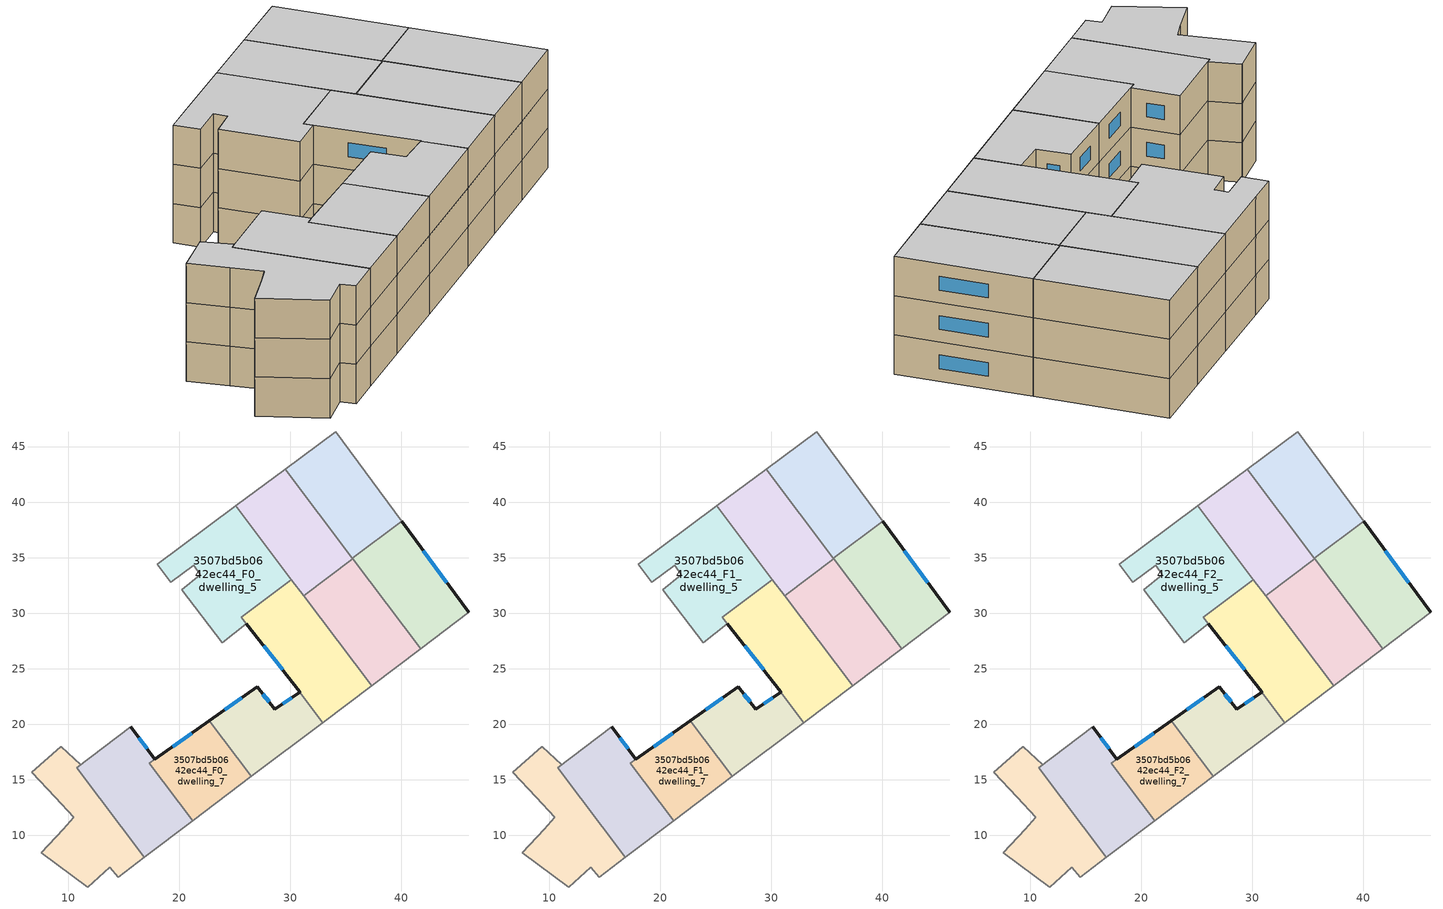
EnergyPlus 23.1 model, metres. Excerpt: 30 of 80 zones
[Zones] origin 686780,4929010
3507bd5b0642ec44_F0_dwelling_0
 floor ground (EU_floor_Construction): 40,38.29 46.06,30.08 41.72,26.8 35.57,34.94 z0
 wall outside (EU_wall_Construction): 46.06,30.08 40,38.29 z0:3
 wall adiabatic (EU_wall_Construction): 41.72,26.8 46.06,30.08 z0:3
 wall to 3507bd5b0642ec44_F0_dwelling_1 (EU_wall_Construction): 40,38.29 35.57,34.94 z0:3
 wall to 3507bd5b0642ec44_F0_dwelling_2 (EU_wall_Construction): 35.62,34.88 41.72,26.8 z0:3
 wall to 3507bd5b0642ec44_F0_dwelling_3 (EU_wall_Construction): 35.57,34.94 35.62,34.88 z0:3
 window (EU_Window_Construction): 44.09,32.75 41.97,35.62 z0.98:2.02
3507bd5b0642ec44_F0_dwelling_1
 floor ground (EU_floor_Construction): 34.07,46.31 40,38.29 35.57,34.94 29.53,42.95 z0
 wall adiabatic (EU_wall_Construction): 40,38.29 34.07,46.31 29.53,42.95 35.57,34.94 z0:3
3507bd5b0642ec44_F0_dwelling_2
 floor ground (EU_floor_Construction): 35.62,34.88 41.72,26.8 37.3,23.47 31.2,31.55 z0
 wall adiabatic (EU_wall_Construction): 37.3,23.47 41.72,26.8 z0:3
 wall to 3507bd5b0642ec44_F0_dwelling_3 (EU_wall_Construction): 35.62,34.88 31.2,31.55 z0:3
 wall to 3507bd5b0642ec44_F0_dwelling_4 (EU_wall_Construction): 31.2,31.55 37.3,23.47 z0:3
3507bd5b0642ec44_F0_dwelling_3
 floor ground (EU_floor_Construction): 29.53,42.95 35.62,34.88 31.2,31.55 25.09,39.65 z0
 wall adiabatic (EU_wall_Construction): 35.57,34.94 29.53,42.95 25.09,39.65 30.08,33.03 z0:3
 wall to 3507bd5b0642ec44_F0_dwelling_4 (EU_wall_Construction): 30.08,33.03 31.2,31.55 z0:3
3507bd5b0642ec44_F0_dwelling_4
 floor ground (EU_floor_Construction): 30.08,33.03 37.3,23.47 32.9,20.14 30.83,22.88 30.85,22.9 25.59,29.64 z0
 wall outside (EU_wall_Construction): 26.04,29.06 30.85,22.9 30.83,22.88 z0:3
 wall adiabatic (EU_wall_Construction): 30.08,33.03 25.59,29.64 / 32.9,20.14 37.3,23.47 z0:3
 wall to 3507bd5b0642ec44_F0_dwelling_6 (EU_wall_Construction): 30.83,22.88 32.9,20.14 z0:3
 wall to 3507bd5b0642ec44_F0_dwelling_5 (EU_wall_Construction): 25.59,29.64 26.04,29.06 z0:3
 window (EU_Window_Construction): 27.6,27.06 29.29,24.91 z0.98:2.02
3507bd5b0642ec44_F0_dwelling_5
 floor ground (EU_floor_Construction): 25.09,39.65 30.08,33.03 25.58,29.63 26.03,29.06 23.84,27.35 20.22,32.1 21.89,33.47 21.28,34.32 19.22,32.79 17.99,34.38 20.11,35.96 z0
 wall adiabatic (EU_wall_Construction): 25.58,29.63 30.08,33.03 25.09,39.65 20.11,35.96 17.99,34.38 19.22,32.79 21.28,34.32 21.89,33.47 20.22,32.1 23.84,27.35 26.03,29.06 z0:3
3507bd5b0642ec44_F0_dwelling_6
 floor ground (EU_floor_Construction): 30.83,22.88 32.9,20.14 26.48,15.29 22.69,20.31 27,23.36 28.6,21.35 z0
 wall outside (EU_wall_Construction): 30.83,22.88 28.6,21.35 27,23.36 22.69,20.31 z0:3
 wall adiabatic (EU_wall_Construction): 26.48,15.29 32.9,20.14 z0:3
 wall to 3507bd5b0642ec44_F0_dwelling_7 (EU_wall_Construction): 22.69,20.31 26.48,15.29 z0:3
 window (EU_Window_Construction): 28.08,22.01 27.52,22.71 / 30.1,22.39 29.33,21.85 / 25.6,22.37 24.1,21.3 z0.98:2.02
3507bd5b0642ec44_F0_dwelling_7
 floor ground (EU_floor_Construction): 22.69,20.31 26.48,15.29 21.2,11.31 17.3,16.48 z0
 wall outside (EU_wall_Construction): 22.69,20.31 17.8,16.84 z0:3
 wall to 3507bd5b0642ec44_F0_dwelling_8 (EU_wall_Construction): 17.79,16.83 17.3,16.48 21.2,11.31 z0:3
 wall adiabatic (EU_wall_Construction): 21.2,11.31 26.48,15.29 z0:3
 window (EU_Window_Construction): 21.1,19.18 19.39,17.97 z0.98:2.02
3507bd5b0642ec44_F0_dwelling_8
 floor ground (EU_floor_Construction): 17.79,16.83 17.3,16.48 21.2,11.31 16.82,8 10.74,16.06 15.62,19.75 z0
 wall outside (EU_wall_Construction): 17.79,16.83 15.62,19.75 z0:3
 wall adiabatic (EU_wall_Construction): 16.82,8 21.2,11.31 / 15.62,19.75 10.74,16.06 z0:3
 wall to 3507bd5b0642ec44_F0_dwelling_9 (EU_wall_Construction): 10.74,16.06 16.82,8 z0:3
 window (EU_Window_Construction): 17.09,17.78 16.33,18.8 z0.98:2.02
3507bd5b0642ec44_F0_dwelling_9
 floor ground (EU_floor_Construction): 11.11,16.34 10.74,16.06 16.82,8 14.49,6.24 13.72,7.11 11.75,5.34 7.57,8.44 9.54,10.56 10.48,11.63 8.82,13.42 6.7,15.66 9.31,17.95 9.34,17.98 z0
 wall adiabatic (EU_wall_Construction): 10.74,16.06 11.11,16.34 9.34,17.98 9.31,17.95 6.7,15.66 8.82,13.42 10.48,11.63 9.54,10.56 7.57,8.44 11.75,5.34 13.72,7.11 14.49,6.24 16.82,8 z0:3
3507bd5b0642ec44_F1_dwelling_0
 floor to 3507bd5b0642ec44_F0_dwelling_0 (EU_floor_Construction): 40,38.29 46.06,30.08 41.72,26.8 35.57,34.94 z3
 wall outside (EU_wall_Construction): 46.06,30.08 40,38.29 z3:6
 wall adiabatic (EU_wall_Construction): 41.72,26.8 46.06,30.08 z3:6
 wall to 3507bd5b0642ec44_F1_dwelling_1 (EU_wall_Construction): 40,38.29 35.57,34.94 z3:6
 wall to 3507bd5b0642ec44_F1_dwelling_2 (EU_wall_Construction): 35.62,34.88 41.72,26.8 z3:6
 wall to 3507bd5b0642ec44_F1_dwelling_3 (EU_wall_Construction): 35.57,34.94 35.62,34.88 z3:6
 window (EU_Window_Construction): 44.09,32.75 41.97,35.62 z3.98:5.02
3507bd5b0642ec44_F1_dwelling_1
 floor to 3507bd5b0642ec44_F0_dwelling_1 (EU_floor_Construction): 34.07,46.31 40,38.29 35.57,34.94 29.53,42.95 z3
 wall adiabatic (EU_wall_Construction): 40,38.29 34.07,46.31 29.53,42.95 35.57,34.94 z3:6
3507bd5b0642ec44_F1_dwelling_2
 floor to 3507bd5b0642ec44_F0_dwelling_2 (EU_floor_Construction): 35.62,34.88 41.72,26.8 37.3,23.47 31.2,31.55 z3
 wall adiabatic (EU_wall_Construction): 37.3,23.47 41.72,26.8 z3:6
 wall to 3507bd5b0642ec44_F1_dwelling_3 (EU_wall_Construction): 35.62,34.88 31.2,31.55 z3:6
 wall to 3507bd5b0642ec44_F1_dwelling_4 (EU_wall_Construction): 31.2,31.55 37.3,23.47 z3:6
3507bd5b0642ec44_F1_dwelling_3
 floor to 3507bd5b0642ec44_F0_dwelling_3 (EU_floor_Construction): 29.53,42.95 35.62,34.88 31.2,31.55 25.09,39.65 z3
 wall adiabatic (EU_wall_Construction): 35.57,34.94 29.53,42.95 25.09,39.65 30.08,33.03 z3:6
 wall to 3507bd5b0642ec44_F1_dwelling_4 (EU_wall_Construction): 30.08,33.03 31.2,31.55 z3:6
3507bd5b0642ec44_F1_dwelling_4
 floor to 3507bd5b0642ec44_F0_dwelling_4 (EU_floor_Construction): 30.08,33.03 37.3,23.47 32.9,20.14 30.83,22.88 30.85,22.9 25.59,29.64 z3
 wall outside (EU_wall_Construction): 26.04,29.06 30.85,22.9 30.83,22.88 z3:6
 wall adiabatic (EU_wall_Construction): 30.08,33.03 25.59,29.64 / 32.9,20.14 37.3,23.47 z3:6
 wall to 3507bd5b0642ec44_F1_dwelling_6 (EU_wall_Construction): 30.83,22.88 32.9,20.14 z3:6
 wall to 3507bd5b0642ec44_F1_dwelling_5 (EU_wall_Construction): 25.59,29.64 26.04,29.06 z3:6
 window (EU_Window_Construction): 27.6,27.06 29.29,24.91 z3.98:5.02
3507bd5b0642ec44_F1_dwelling_5
 floor to 3507bd5b0642ec44_F0_dwelling_5 (EU_floor_Construction): 25.09,39.65 30.08,33.03 25.58,29.63 26.03,29.06 23.84,27.35 20.22,32.1 21.89,33.47 21.28,34.32 19.22,32.79 17.99,34.38 20.11,35.96 z3
 wall adiabatic (EU_wall_Construction): 25.58,29.63 30.08,33.03 25.09,39.65 20.11,35.96 17.99,34.38 19.22,32.79 21.28,34.32 21.89,33.47 20.22,32.1 23.84,27.35 26.03,29.06 z3:6
3507bd5b0642ec44_F1_dwelling_6
 floor to 3507bd5b0642ec44_F0_dwelling_6 (EU_floor_Construction): 30.83,22.88 32.9,20.14 26.48,15.29 22.69,20.31 27,23.36 28.6,21.35 z3
 wall outside (EU_wall_Construction): 30.83,22.88 28.6,21.35 27,23.36 22.69,20.31 z3:6
 wall adiabatic (EU_wall_Construction): 26.48,15.29 32.9,20.14 z3:6
 wall to 3507bd5b0642ec44_F1_dwelling_7 (EU_wall_Construction): 22.69,20.31 26.48,15.29 z3:6
 window (EU_Window_Construction): 28.08,22.01 27.52,22.71 / 30.1,22.39 29.33,21.85 / 25.6,22.37 24.1,21.3 z3.98:5.02
3507bd5b0642ec44_F1_dwelling_7
 floor to 3507bd5b0642ec44_F0_dwelling_7 (EU_floor_Construction): 22.69,20.31 26.48,15.29 21.2,11.31 17.3,16.48 z3
 wall outside (EU_wall_Construction): 22.69,20.31 17.8,16.84 z3:6
 wall to 3507bd5b0642ec44_F1_dwelling_8 (EU_wall_Construction): 17.79,16.83 17.3,16.48 21.2,11.31 z3:6
 wall adiabatic (EU_wall_Construction): 21.2,11.31 26.48,15.29 z3:6
 window (EU_Window_Construction): 21.1,19.18 19.39,17.97 z3.98:5.02
3507bd5b0642ec44_F1_dwelling_8
 floor to 3507bd5b0642ec44_F0_dwelling_8 (EU_floor_Construction): 17.79,16.83 17.3,16.48 21.2,11.31 16.82,8 10.74,16.06 15.62,19.75 z3
 wall outside (EU_wall_Construction): 17.79,16.83 15.62,19.75 z3:6
 wall adiabatic (EU_wall_Construction): 16.82,8 21.2,11.31 / 15.62,19.75 10.74,16.06 z3:6
 wall to 3507bd5b0642ec44_F1_dwelling_9 (EU_wall_Construction): 10.74,16.06 16.82,8 z3:6
 window (EU_Window_Construction): 17.09,17.78 16.33,18.8 z3.98:5.02
3507bd5b0642ec44_F1_dwelling_9
 floor to 3507bd5b0642ec44_F0_dwelling_9 (EU_floor_Construction): 11.11,16.34 10.74,16.06 16.82,8 14.49,6.24 13.72,7.11 11.75,5.34 7.57,8.44 9.54,10.56 10.48,11.63 8.82,13.42 6.7,15.66 9.31,17.95 9.34,17.98 z3
 wall adiabatic (EU_wall_Construction): 10.74,16.06 11.11,16.34 9.34,17.98 9.31,17.95 6.7,15.66 8.82,13.42 10.48,11.63 9.54,10.56 7.57,8.44 11.75,5.34 13.72,7.11 14.49,6.24 16.82,8 z3:6
3507bd5b0642ec44_F2_dwelling_0
 floor to 3507bd5b0642ec44_F1_dwelling_0 (EU_floor_Construction): 40,38.29 46.06,30.08 41.72,26.8 35.57,34.94 z6
 wall outside (EU_wall_Construction): 46.06,30.08 40,38.29 z6:9
 wall adiabatic (EU_wall_Construction): 41.72,26.8 46.06,30.08 z6:9
 wall to 3507bd5b0642ec44_F2_dwelling_1 (EU_wall_Construction): 40,38.29 35.57,34.94 z6:9
 wall to 3507bd5b0642ec44_F2_dwelling_2 (EU_wall_Construction): 35.62,34.88 41.72,26.8 z6:9
 wall to 3507bd5b0642ec44_F2_dwelling_3 (EU_wall_Construction): 35.57,34.94 35.62,34.88 z6:9
 window (EU_Window_Construction): 44.09,32.75 41.97,35.62 z6.98:8.02
 ceiling to 3507bd5b0642ec44_F3_dwelling_0 (EU_floor_Construction): 46.06,30.08 40,38.29 35.57,34.94 41.72,26.8 z9
3507bd5b0642ec44_F2_dwelling_1
 floor to 3507bd5b0642ec44_F1_dwelling_1 (EU_floor_Construction): 34.07,46.31 40,38.29 35.57,34.94 29.53,42.95 z6
 wall adiabatic (EU_wall_Construction): 40,38.29 34.07,46.31 29.53,42.95 35.57,34.94 z6:9
 ceiling to 3507bd5b0642ec44_F3_dwelling_1 (EU_floor_Construction): 40,38.29 34.07,46.31 29.53,42.95 35.57,34.94 z9
3507bd5b0642ec44_F2_dwelling_2
 floor to 3507bd5b0642ec44_F1_dwelling_2 (EU_floor_Construction): 35.62,34.88 41.72,26.8 37.3,23.47 31.2,31.55 z6
 wall adiabatic (EU_wall_Construction): 37.3,23.47 41.72,26.8 z6:9
 wall to 3507bd5b0642ec44_F2_dwelling_3 (EU_wall_Construction): 35.62,34.88 31.2,31.55 z6:9
 wall to 3507bd5b0642ec44_F2_dwelling_4 (EU_wall_Construction): 31.2,31.55 37.3,23.47 z6:9
 ceiling to 3507bd5b0642ec44_F3_dwelling_2 (EU_floor_Construction): 41.72,26.8 35.62,34.88 31.2,31.55 37.3,23.47 z9
3507bd5b0642ec44_F2_dwelling_3
 floor to 3507bd5b0642ec44_F1_dwelling_3 (EU_floor_Construction): 29.53,42.95 35.62,34.88 31.2,31.55 25.09,39.65 z6
 wall adiabatic (EU_wall_Construction): 35.57,34.94 29.53,42.95 25.09,39.65 30.08,33.03 z6:9
 wall to 3507bd5b0642ec44_F2_dwelling_4 (EU_wall_Construction): 30.08,33.03 31.2,31.55 z6:9
 ceiling to 3507bd5b0642ec44_F3_dwelling_3 (EU_floor_Construction): 35.62,34.88 29.53,42.95 25.09,39.65 31.2,31.55 z9
3507bd5b0642ec44_F2_dwelling_4
 floor to 3507bd5b0642ec44_F1_dwelling_4 (EU_floor_Construction): 30.08,33.03 37.3,23.47 32.9,20.14 30.83,22.88 30.85,22.9 25.59,29.64 z6
 wall outside (EU_wall_Construction): 26.04,29.06 30.85,22.9 30.83,22.88 z6:9
 wall adiabatic (EU_wall_Construction): 30.08,33.03 25.59,29.64 / 32.9,20.14 37.3,23.47 z6:9
 wall to 3507bd5b0642ec44_F2_dwelling_6 (EU_wall_Construction): 30.83,22.88 32.9,20.14 z6:9
 wall to 3507bd5b0642ec44_F2_dwelling_5 (EU_wall_Construction): 25.59,29.64 26.04,29.06 z6:9
 window (EU_Window_Construction): 27.6,27.06 29.29,24.91 z6.98:8.02
 ceiling to 3507bd5b0642ec44_F3_dwelling_4 (EU_floor_Construction): 37.3,23.47 30.08,33.03 25.59,29.64 30.85,22.9 30.83,22.88 32.9,20.14 z9
3507bd5b0642ec44_F2_dwelling_5
 floor to 3507bd5b0642ec44_F1_dwelling_5 (EU_floor_Construction): 25.09,39.65 30.08,33.03 25.58,29.63 26.03,29.06 23.84,27.35 20.22,32.1 21.89,33.47 21.28,34.32 19.22,32.79 17.99,34.38 20.11,35.96 z6
 wall adiabatic (EU_wall_Construction): 25.58,29.63 30.08,33.03 25.09,39.65 20.11,35.96 17.99,34.38 19.22,32.79 21.28,34.32 21.89,33.47 20.22,32.1 23.84,27.35 26.03,29.06 z6:9
 ceiling to 3507bd5b0642ec44_F3_dwelling_5 (EU_floor_Construction): 26.03,29.06 25.58,29.63 30.08,33.03 25.09,39.65 20.11,35.96 17.99,34.38 19.22,32.79 21.28,34.32 21.89,33.47 20.22,32.1 23.84,27.35 z9
3507bd5b0642ec44_F2_dwelling_6
 floor to 3507bd5b0642ec44_F1_dwelling_6 (EU_floor_Construction): 30.83,22.88 32.9,20.14 26.48,15.29 22.69,20.31 27,23.36 28.6,21.35 z6
 wall outside (EU_wall_Construction): 30.83,22.88 28.6,21.35 27,23.36 22.69,20.31 z6:9
 wall adiabatic (EU_wall_Construction): 26.48,15.29 32.9,20.14 z6:9
 wall to 3507bd5b0642ec44_F2_dwelling_7 (EU_wall_Construction): 22.69,20.31 26.48,15.29 z6:9
 window (EU_Window_Construction): 28.08,22.01 27.52,22.71 / 30.1,22.39 29.33,21.85 / 25.6,22.37 24.1,21.3 z6.98:8.02
 ceiling to 3507bd5b0642ec44_F3_dwelling_6 (EU_floor_Construction): 32.9,20.14 30.83,22.88 28.6,21.35 27,23.36 22.69,20.31 26.48,15.29 z9
3507bd5b0642ec44_F2_dwelling_7
 floor to 3507bd5b0642ec44_F1_dwelling_7 (EU_floor_Construction): 22.69,20.31 26.48,15.29 21.2,11.31 17.3,16.48 z6
 wall outside (EU_wall_Construction): 22.69,20.31 17.8,16.84 z6:9
 wall to 3507bd5b0642ec44_F2_dwelling_8 (EU_wall_Construction): 17.79,16.83 17.3,16.48 21.2,11.31 z6:9
 wall adiabatic (EU_wall_Construction): 21.2,11.31 26.48,15.29 z6:9
 window (EU_Window_Construction): 21.1,19.18 19.39,17.97 z6.98:8.02
 ceiling to 3507bd5b0642ec44_F3_dwelling_7 (EU_floor_Construction): 26.48,15.29 22.69,20.31 17.3,16.48 21.2,11.31 z9
3507bd5b0642ec44_F2_dwelling_8
 floor to 3507bd5b0642ec44_F1_dwelling_8 (EU_floor_Construction): 17.79,16.83 17.3,16.48 21.2,11.31 16.82,8 10.74,16.06 15.62,19.75 z6
 wall outside (EU_wall_Construction): 17.79,16.83 15.62,19.75 z6:9
 wall adiabatic (EU_wall_Construction): 16.82,8 21.2,11.31 / 15.62,19.75 10.74,16.06 z6:9
 wall to 3507bd5b0642ec44_F2_dwelling_9 (EU_wall_Construction): 10.74,16.06 16.82,8 z6:9
 window (EU_Window_Construction): 17.09,17.78 16.33,18.8 z6.98:8.02
 ceiling to 3507bd5b0642ec44_F3_dwelling_8 (EU_floor_Construction): 21.2,11.31 17.3,16.48 17.79,16.83 15.62,19.75 10.74,16.06 16.82,8 z9
3507bd5b0642ec44_F2_dwelling_9
 floor to 3507bd5b0642ec44_F1_dwelling_9 (EU_floor_Construction): 11.11,16.34 10.74,16.06 16.82,8 14.49,6.24 13.72,7.11 11.75,5.34 7.57,8.44 9.54,10.56 10.48,11.63 8.82,13.42 6.7,15.66 9.31,17.95 9.34,17.98 z6
 wall adiabatic (EU_wall_Construction): 10.74,16.06 11.11,16.34 9.34,17.98 9.31,17.95 6.7,15.66 8.82,13.42 10.48,11.63 9.54,10.56 7.57,8.44 11.75,5.34 13.72,7.11 14.49,6.24 16.82,8 z6:9
 ceiling to 3507bd5b0642ec44_F3_dwelling_9 (EU_floor_Construction): 14.49,6.24 16.82,8 10.74,16.06 11.11,16.34 9.34,17.98 9.31,17.95 6.7,15.66 8.82,13.42 10.48,11.63 9.54,10.56 7.57,8.44 11.75,5.34 13.72,7.11 z9
[Building]
EU S2 Campaign: North Axis=0; Terrain=City; Solar Distribution=FullExterior
[Site:Location]
Bologna: Latitude=44.5; Longitude=11.25; Time Zone=1; Elevation=37
[SizingPeriod:WeatherFileDays]
AnnualSizingPeriod: Begin Month=1; Begin Day of Month=1; End Month=12; End Day of Month=31; Day of Week for Start Day=Monday; Use Weather File Daylight Saving Period=No; Use Weather File Rain and Snow Indicators=No
[MATERIAL]
EU_InternalMass_Material: Roughness=MediumRough; Thickness=0.1; Conductivity=1; Density=1800; Specific Heat=900; Thermal Absorptance=0.9; Solar Absorptance=0.7; Visible Absorptance=0.7
[MATERIAL:NOMASS] Roughness=MediumRough; Thermal Absorptance=0.9; Solar Absorptance=0.7; Visible Absorptance=0.7
Name | Thermal Resistance
EU_wall_NoMass | 0.905828
EU_floor_NoMass | 0.67114
[WINDOWMATERIAL:SIMPLEGLAZINGSYSTEM]
EU_Window_SimpleGlazing: UFactor=4.52486; Solar Heat Gain Coefficient=0.85; Visible Transmittance=0.85
[CONSTRUCTION]
EU_wall_Construction: EU_wall_NoMass
EU_floor_Construction: EU_floor_NoMass
EU_Window_Construction: EU_Window_SimpleGlazing
EU_InternalMass_Construction: EU_InternalMass_Material
[ZONE] Type=1; Multiplier=1; Ceiling Height=autocalculate; Floor Area=autocalculate; Part of Total Floor Area=Yes
Name | Volume
3507bd5b0642ec44_F0_dwelling_0; 3507bd5b0642ec44_F1_dwelling_0; 3507bd5b0642ec44_F2_dwelling_0 | 168.078
3507bd5b0642ec44_F0_dwelling_1; 3507bd5b0642ec44_F1_dwelling_1; 3507bd5b0642ec44_F2_dwelling_1 | 168.084
3507bd5b0642ec44_F0_dwelling_2; 3507bd5b0642ec44_F1_dwelling_2; 3507bd5b0642ec44_F2_dwelling_2 | 168.075
3507bd5b0642ec44_F0_dwelling_3; 3507bd5b0642ec44_F1_dwelling_3; 3507bd5b0642ec44_F2_dwelling_3 | 168.069
3507bd5b0642ec44_F0_dwelling_4; 3507bd5b0642ec44_F1_dwelling_4; 3507bd5b0642ec44_F2_dwelling_4 | 199.48
3507bd5b0642ec44_F0_dwelling_5; 3507bd5b0642ec44_F1_dwelling_5; 3507bd5b0642ec44_F2_dwelling_5 | 211.947
3507bd5b0642ec44_F0_dwelling_6; 3507bd5b0642ec44_F1_dwelling_6; 3507bd5b0642ec44_F2_dwelling_6 | 127.467
3507bd5b0642ec44_F0_dwelling_7; 3507bd5b0642ec44_F1_dwelling_7; 3507bd5b0642ec44_F2_dwelling_7 | 126.613
3507bd5b0642ec44_F0_dwelling_8; 3507bd5b0642ec44_F1_dwelling_8; 3507bd5b0642ec44_F2_dwelling_8 | 173.014
3507bd5b0642ec44_F0_dwelling_9; 3507bd5b0642ec44_F1_dwelling_9; 3507bd5b0642ec44_F2_dwelling_9 | 169.909
[INTERNALMASS] Construction=EU_InternalMass_Construction
Name | Zone or ZoneList | Surface Area
3507bd5b0642ec44_F0_dwelling_0_EU_InternalMass | 3507bd5b0642ec44_F0_dwelling_0 | 56.0274
3507bd5b0642ec44_F0_dwelling_1_EU_InternalMass | 3507bd5b0642ec44_F0_dwelling_1 | 56.0282
3507bd5b0642ec44_F0_dwelling_2_EU_InternalMass | 3507bd5b0642ec44_F0_dwelling_2 | 56.0257
3507bd5b0642ec44_F0_dwelling_3_EU_InternalMass | 3507bd5b0642ec44_F0_dwelling_3 | 56.022
3507bd5b0642ec44_F0_dwelling_4_EU_InternalMass | 3507bd5b0642ec44_F0_dwelling_4 | 66.5132
3507bd5b0642ec44_F0_dwelling_5_EU_InternalMass | 3507bd5b0642ec44_F0_dwelling_5 | 70.6484
3507bd5b0642ec44_F0_dwelling_6_EU_InternalMass | 3507bd5b0642ec44_F0_dwelling_6 | 42.488
3507bd5b0642ec44_F0_dwelling_7_EU_InternalMass | 3507bd5b0642ec44_F0_dwelling_7 | 42.204
3507bd5b0642ec44_F0_dwelling_8_EU_InternalMass | 3507bd5b0642ec44_F0_dwelling_8 | 57.673
3507bd5b0642ec44_F0_dwelling_9_EU_InternalMass | 3507bd5b0642ec44_F0_dwelling_9 | 56.6362
3507bd5b0642ec44_F1_dwelling_0_EU_InternalMass | 3507bd5b0642ec44_F1_dwelling_0 | 56.0274
3507bd5b0642ec44_F1_dwelling_1_EU_InternalMass | 3507bd5b0642ec44_F1_dwelling_1 | 56.0282
3507bd5b0642ec44_F1_dwelling_2_EU_InternalMass | 3507bd5b0642ec44_F1_dwelling_2 | 56.0257
3507bd5b0642ec44_F1_dwelling_3_EU_InternalMass | 3507bd5b0642ec44_F1_dwelling_3 | 56.022
3507bd5b0642ec44_F1_dwelling_4_EU_InternalMass | 3507bd5b0642ec44_F1_dwelling_4 | 66.5132
3507bd5b0642ec44_F1_dwelling_5_EU_InternalMass | 3507bd5b0642ec44_F1_dwelling_5 | 70.6484
3507bd5b0642ec44_F1_dwelling_6_EU_InternalMass | 3507bd5b0642ec44_F1_dwelling_6 | 42.488
3507bd5b0642ec44_F1_dwelling_7_EU_InternalMass | 3507bd5b0642ec44_F1_dwelling_7 | 42.204
3507bd5b0642ec44_F1_dwelling_8_EU_InternalMass | 3507bd5b0642ec44_F1_dwelling_8 | 57.673
3507bd5b0642ec44_F1_dwelling_9_EU_InternalMass | 3507bd5b0642ec44_F1_dwelling_9 | 56.6362
3507bd5b0642ec44_F2_dwelling_0_EU_InternalMass | 3507bd5b0642ec44_F2_dwelling_0 | 56.0274
3507bd5b0642ec44_F2_dwelling_1_EU_InternalMass | 3507bd5b0642ec44_F2_dwelling_1 | 56.0282
3507bd5b0642ec44_F2_dwelling_2_EU_InternalMass | 3507bd5b0642ec44_F2_dwelling_2 | 56.0257
3507bd5b0642ec44_F2_dwelling_3_EU_InternalMass | 3507bd5b0642ec44_F2_dwelling_3 | 56.022
3507bd5b0642ec44_F2_dwelling_4_EU_InternalMass | 3507bd5b0642ec44_F2_dwelling_4 | 66.5132
3507bd5b0642ec44_F2_dwelling_5_EU_InternalMass | 3507bd5b0642ec44_F2_dwelling_5 | 70.6484
3507bd5b0642ec44_F2_dwelling_6_EU_InternalMass | 3507bd5b0642ec44_F2_dwelling_6 | 42.488
3507bd5b0642ec44_F2_dwelling_7_EU_InternalMass | 3507bd5b0642ec44_F2_dwelling_7 | 42.204
3507bd5b0642ec44_F2_dwelling_8_EU_InternalMass | 3507bd5b0642ec44_F2_dwelling_8 | 57.673
3507bd5b0642ec44_F2_dwelling_9_EU_InternalMass | 3507bd5b0642ec44_F2_dwelling_9 | 56.6362
[OTHEREQUIPMENT] Fuel Type=Electricity; Design Level Calculation Method=Watts/Area; Power per Zone Floor Area=1; Fraction Latent=0; Fraction Radiant=0; Fraction Lost=0; Carbon Dioxide Generation Rate=0; EndUse Subcategory=EU_Step8_InternalGains
Name | Zone or ZoneList or Space or SpaceList | Schedule
EU_Step8_InternalGain_3507bd5b0642ec44_F0_dwelling_0_f000 | 3507bd5b0642ec44_F0_dwelling_0 | EU_Step8_GainSchedule_3507bd5b0642ec44_F0_dwelling_0_f000
EU_Step8_InternalGain_3507bd5b0642ec44_F0_dwelling_1_f000 | 3507bd5b0642ec44_F0_dwelling_1 | EU_Step8_GainSchedule_3507bd5b0642ec44_F0_dwelling_1_f000
EU_Step8_InternalGain_3507bd5b0642ec44_F0_dwelling_2_f000 | 3507bd5b0642ec44_F0_dwelling_2 | EU_Step8_GainSchedule_3507bd5b0642ec44_F0_dwelling_2_f000
EU_Step8_InternalGain_3507bd5b0642ec44_F0_dwelling_3_f000 | 3507bd5b0642ec44_F0_dwelling_3 | EU_Step8_GainSchedule_3507bd5b0642ec44_F0_dwelling_3_f000
EU_Step8_InternalGain_3507bd5b0642ec44_F0_dwelling_4_f000 | 3507bd5b0642ec44_F0_dwelling_4 | EU_Step8_GainSchedule_3507bd5b0642ec44_F0_dwelling_4_f000
EU_Step8_InternalGain_3507bd5b0642ec44_F0_dwelling_5_f000 | 3507bd5b0642ec44_F0_dwelling_5 | EU_Step8_GainSchedule_3507bd5b0642ec44_F0_dwelling_5_f000
EU_Step8_InternalGain_3507bd5b0642ec44_F0_dwelling_6_f000 | 3507bd5b0642ec44_F0_dwelling_6 | EU_Step8_GainSchedule_3507bd5b0642ec44_F0_dwelling_6_f000
EU_Step8_InternalGain_3507bd5b0642ec44_F0_dwelling_7_f000 | 3507bd5b0642ec44_F0_dwelling_7 | EU_Step8_GainSchedule_3507bd5b0642ec44_F0_dwelling_7_f000
EU_Step8_InternalGain_3507bd5b0642ec44_F0_dwelling_8_f000 | 3507bd5b0642ec44_F0_dwelling_8 | EU_Step8_GainSchedule_3507bd5b0642ec44_F0_dwelling_8_f000
EU_Step8_InternalGain_3507bd5b0642ec44_F0_dwelling_9_f000 | 3507bd5b0642ec44_F0_dwelling_9 | EU_Step8_GainSchedule_3507bd5b0642ec44_F0_dwelling_9_f000
EU_Step8_InternalGain_3507bd5b0642ec44_F1_dwelling_0_f000 | 3507bd5b0642ec44_F1_dwelling_0 | EU_Step8_GainSchedule_3507bd5b0642ec44_F1_dwelling_0_f000
EU_Step8_InternalGain_3507bd5b0642ec44_F1_dwelling_1_f000 | 3507bd5b0642ec44_F1_dwelling_1 | EU_Step8_GainSchedule_3507bd5b0642ec44_F1_dwelling_1_f000
EU_Step8_InternalGain_3507bd5b0642ec44_F1_dwelling_2_f000 | 3507bd5b0642ec44_F1_dwelling_2 | EU_Step8_GainSchedule_3507bd5b0642ec44_F1_dwelling_2_f000
EU_Step8_InternalGain_3507bd5b0642ec44_F1_dwelling_3_f000 | 3507bd5b0642ec44_F1_dwelling_3 | EU_Step8_GainSchedule_3507bd5b0642ec44_F1_dwelling_3_f000
EU_Step8_InternalGain_3507bd5b0642ec44_F1_dwelling_4_f000 | 3507bd5b0642ec44_F1_dwelling_4 | EU_Step8_GainSchedule_3507bd5b0642ec44_F1_dwelling_4_f000
EU_Step8_InternalGain_3507bd5b0642ec44_F1_dwelling_5_f000 | 3507bd5b0642ec44_F1_dwelling_5 | EU_Step8_GainSchedule_3507bd5b0642ec44_F1_dwelling_5_f000
EU_Step8_InternalGain_3507bd5b0642ec44_F1_dwelling_6_f000 | 3507bd5b0642ec44_F1_dwelling_6 | EU_Step8_GainSchedule_3507bd5b0642ec44_F1_dwelling_6_f000
EU_Step8_InternalGain_3507bd5b0642ec44_F1_dwelling_7_f000 | 3507bd5b0642ec44_F1_dwelling_7 | EU_Step8_GainSchedule_3507bd5b0642ec44_F1_dwelling_7_f000
EU_Step8_InternalGain_3507bd5b0642ec44_F1_dwelling_8_f000 | 3507bd5b0642ec44_F1_dwelling_8 | EU_Step8_GainSchedule_3507bd5b0642ec44_F1_dwelling_8_f000
EU_Step8_InternalGain_3507bd5b0642ec44_F1_dwelling_9_f000 | 3507bd5b0642ec44_F1_dwelling_9 | EU_Step8_GainSchedule_3507bd5b0642ec44_F1_dwelling_9_f000
EU_Step8_InternalGain_3507bd5b0642ec44_F2_dwelling_0_f000 | 3507bd5b0642ec44_F2_dwelling_0 | EU_Step8_GainSchedule_3507bd5b0642ec44_F2_dwelling_0_f000
EU_Step8_InternalGain_3507bd5b0642ec44_F2_dwelling_1_f000 | 3507bd5b0642ec44_F2_dwelling_1 | EU_Step8_GainSchedule_3507bd5b0642ec44_F2_dwelling_1_f000
EU_Step8_InternalGain_3507bd5b0642ec44_F2_dwelling_2_f000 | 3507bd5b0642ec44_F2_dwelling_2 | EU_Step8_GainSchedule_3507bd5b0642ec44_F2_dwelling_2_f000
EU_Step8_InternalGain_3507bd5b0642ec44_F2_dwelling_3_f000 | 3507bd5b0642ec44_F2_dwelling_3 | EU_Step8_GainSchedule_3507bd5b0642ec44_F2_dwelling_3_f000
EU_Step8_InternalGain_3507bd5b0642ec44_F2_dwelling_4_f000 | 3507bd5b0642ec44_F2_dwelling_4 | EU_Step8_GainSchedule_3507bd5b0642ec44_F2_dwelling_4_f000
EU_Step8_InternalGain_3507bd5b0642ec44_F2_dwelling_5_f000 | 3507bd5b0642ec44_F2_dwelling_5 | EU_Step8_GainSchedule_3507bd5b0642ec44_F2_dwelling_5_f000
EU_Step8_InternalGain_3507bd5b0642ec44_F2_dwelling_6_f000 | 3507bd5b0642ec44_F2_dwelling_6 | EU_Step8_GainSchedule_3507bd5b0642ec44_F2_dwelling_6_f000
EU_Step8_InternalGain_3507bd5b0642ec44_F2_dwelling_7_f000 | 3507bd5b0642ec44_F2_dwelling_7 | EU_Step8_GainSchedule_3507bd5b0642ec44_F2_dwelling_7_f000
EU_Step8_InternalGain_3507bd5b0642ec44_F2_dwelling_8_f000 | 3507bd5b0642ec44_F2_dwelling_8 | EU_Step8_GainSchedule_3507bd5b0642ec44_F2_dwelling_8_f000
EU_Step8_InternalGain_3507bd5b0642ec44_F2_dwelling_9_f000 | 3507bd5b0642ec44_F2_dwelling_9 | EU_Step8_GainSchedule_3507bd5b0642ec44_F2_dwelling_9_f000
[ZONEVENTILATION:DESIGNFLOWRATE] Schedule=EU_AlwaysOn; Design Flow Rate Calculation Method=AirChanges/Hour; Air Changes per Hour=0.73129; Ventilation Type=Natural; Fan Pressure Rise=0; Fan Total Efficiency=1; Constant Term Coefficient=1; Temperature Term Coefficient=0; Velocity Term Coefficient=0; Velocity Squared Term Coefficient=0; Minimum Indoor Temperature=-100; Maximum Indoor Temperature=100; Delta Temperature=-100; Minimum Outdoor Temperature=-100; Maximum Outdoor Temperature=100; Maximum Wind Speed=40
Name | Zone or ZoneList or Space or SpaceList
EU_ConstantAir_3507bd5b0642ec44_F0_dwelling_0 | 3507bd5b0642ec44_F0_dwelling_0
EU_ConstantAir_3507bd5b0642ec44_F0_dwelling_1 | 3507bd5b0642ec44_F0_dwelling_1
EU_ConstantAir_3507bd5b0642ec44_F0_dwelling_2 | 3507bd5b0642ec44_F0_dwelling_2
EU_ConstantAir_3507bd5b0642ec44_F0_dwelling_3 | 3507bd5b0642ec44_F0_dwelling_3
EU_ConstantAir_3507bd5b0642ec44_F0_dwelling_4 | 3507bd5b0642ec44_F0_dwelling_4
EU_ConstantAir_3507bd5b0642ec44_F0_dwelling_5 | 3507bd5b0642ec44_F0_dwelling_5
EU_ConstantAir_3507bd5b0642ec44_F0_dwelling_6 | 3507bd5b0642ec44_F0_dwelling_6
EU_ConstantAir_3507bd5b0642ec44_F0_dwelling_7 | 3507bd5b0642ec44_F0_dwelling_7
EU_ConstantAir_3507bd5b0642ec44_F0_dwelling_8 | 3507bd5b0642ec44_F0_dwelling_8
EU_ConstantAir_3507bd5b0642ec44_F0_dwelling_9 | 3507bd5b0642ec44_F0_dwelling_9
EU_ConstantAir_3507bd5b0642ec44_F1_dwelling_0 | 3507bd5b0642ec44_F1_dwelling_0
EU_ConstantAir_3507bd5b0642ec44_F1_dwelling_1 | 3507bd5b0642ec44_F1_dwelling_1
EU_ConstantAir_3507bd5b0642ec44_F1_dwelling_2 | 3507bd5b0642ec44_F1_dwelling_2
EU_ConstantAir_3507bd5b0642ec44_F1_dwelling_3 | 3507bd5b0642ec44_F1_dwelling_3
EU_ConstantAir_3507bd5b0642ec44_F1_dwelling_4 | 3507bd5b0642ec44_F1_dwelling_4
EU_ConstantAir_3507bd5b0642ec44_F1_dwelling_5 | 3507bd5b0642ec44_F1_dwelling_5
EU_ConstantAir_3507bd5b0642ec44_F1_dwelling_6 | 3507bd5b0642ec44_F1_dwelling_6
EU_ConstantAir_3507bd5b0642ec44_F1_dwelling_7 | 3507bd5b0642ec44_F1_dwelling_7
EU_ConstantAir_3507bd5b0642ec44_F1_dwelling_8 | 3507bd5b0642ec44_F1_dwelling_8
EU_ConstantAir_3507bd5b0642ec44_F1_dwelling_9 | 3507bd5b0642ec44_F1_dwelling_9
EU_ConstantAir_3507bd5b0642ec44_F2_dwelling_0 | 3507bd5b0642ec44_F2_dwelling_0
EU_ConstantAir_3507bd5b0642ec44_F2_dwelling_1 | 3507bd5b0642ec44_F2_dwelling_1
EU_ConstantAir_3507bd5b0642ec44_F2_dwelling_2 | 3507bd5b0642ec44_F2_dwelling_2
EU_ConstantAir_3507bd5b0642ec44_F2_dwelling_3 | 3507bd5b0642ec44_F2_dwelling_3
EU_ConstantAir_3507bd5b0642ec44_F2_dwelling_4 | 3507bd5b0642ec44_F2_dwelling_4
EU_ConstantAir_3507bd5b0642ec44_F2_dwelling_5 | 3507bd5b0642ec44_F2_dwelling_5
EU_ConstantAir_3507bd5b0642ec44_F2_dwelling_6 | 3507bd5b0642ec44_F2_dwelling_6
EU_ConstantAir_3507bd5b0642ec44_F2_dwelling_7 | 3507bd5b0642ec44_F2_dwelling_7
EU_ConstantAir_3507bd5b0642ec44_F2_dwelling_8 | 3507bd5b0642ec44_F2_dwelling_8
EU_ConstantAir_3507bd5b0642ec44_F2_dwelling_9 | 3507bd5b0642ec44_F2_dwelling_9
[HVACTEMPLATE:THERMOSTAT] Constant Heating Setpoint=20; Constant Cooling Setpoint=50
EU_HeatOnly_3507bd5b0642ec44_F0_dwelling_0; EU_HeatOnly_3507bd5b0642ec44_F0_dwelling_1; EU_HeatOnly_3507bd5b0642ec44_F0_dwelling_2; EU_HeatOnly_3507bd5b0642ec44_F0_dwelling_3; EU_HeatOnly_3507bd5b0642ec44_F0_dwelling_4; EU_HeatOnly_3507bd5b0642ec44_F0_dwelling_5; EU_HeatOnly_3507bd5b0642ec44_F0_dwelling_6; EU_HeatOnly_3507bd5b0642ec44_F0_dwelling_7; EU_HeatOnly_3507bd5b0642ec44_F0_dwelling_8; EU_HeatOnly_3507bd5b0642ec44_F0_dwelling_9; EU_HeatOnly_3507bd5b0642ec44_F1_dwelling_0; EU_HeatOnly_3507bd5b0642ec44_F1_dwelling_1; EU_HeatOnly_3507bd5b0642ec44_F1_dwelling_2; EU_HeatOnly_3507bd5b0642ec44_F1_dwelling_3; EU_HeatOnly_3507bd5b0642ec44_F1_dwelling_4; EU_HeatOnly_3507bd5b0642ec44_F1_dwelling_5; EU_HeatOnly_3507bd5b0642ec44_F1_dwelling_6; EU_HeatOnly_3507bd5b0642ec44_F1_dwelling_7; EU_HeatOnly_3507bd5b0642ec44_F1_dwelling_8; EU_HeatOnly_3507bd5b0642ec44_F1_dwelling_9; EU_HeatOnly_3507bd5b0642ec44_F2_dwelling_0; EU_HeatOnly_3507bd5b0642ec44_F2_dwelling_1; EU_HeatOnly_3507bd5b0642ec44_F2_dwelling_2; EU_HeatOnly_3507bd5b0642ec44_F2_dwelling_3; EU_HeatOnly_3507bd5b0642ec44_F2_dwelling_4; EU_HeatOnly_3507bd5b0642ec44_F2_dwelling_5; EU_HeatOnly_3507bd5b0642ec44_F2_dwelling_6; EU_HeatOnly_3507bd5b0642ec44_F2_dwelling_7; EU_HeatOnly_3507bd5b0642ec44_F2_dwelling_8; EU_HeatOnly_3507bd5b0642ec44_F2_dwelling_9; EU_HeatOnly_3507bd5b0642ec44_F3_dwelling_0; EU_HeatOnly_3507bd5b0642ec44_F3_dwelling_1; EU_HeatOnly_3507bd5b0642ec44_F3_dwelling_2; EU_HeatOnly_3507bd5b0642ec44_F3_dwelling_3; EU_HeatOnly_3507bd5b0642ec44_F3_dwelling_4; EU_HeatOnly_3507bd5b0642ec44_F3_dwelling_5; EU_HeatOnly_3507bd5b0642ec44_F3_dwelling_6; EU_HeatOnly_3507bd5b0642ec44_F3_dwelling_7; EU_HeatOnly_3507bd5b0642ec44_F3_dwelling_8; EU_HeatOnly_3507bd5b0642ec44_F3_dwelling_9; EU_HeatOnly_3507bd5b0642ec44_F4_dwelling_0; EU_HeatOnly_3507bd5b0642ec44_F4_dwelling_1; EU_HeatOnly_3507bd5b0642ec44_F4_dwelling_2; EU_HeatOnly_3507bd5b0642ec44_F4_dwelling_3; EU_HeatOnly_3507bd5b0642ec44_F4_dwelling_4; EU_HeatOnly_3507bd5b0642ec44_F4_dwelling_5; EU_HeatOnly_3507bd5b0642ec44_F4_dwelling_6; EU_HeatOnly_3507bd5b0642ec44_F4_dwelling_7; EU_HeatOnly_3507bd5b0642ec44_F4_dwelling_8; EU_HeatOnly_3507bd5b0642ec44_F4_dwelling_9; EU_HeatOnly_3507bd5b0642ec44_F5_dwelling_0; EU_HeatOnly_3507bd5b0642ec44_F5_dwelling_1; EU_HeatOnly_3507bd5b0642ec44_F5_dwelling_2; EU_HeatOnly_3507bd5b0642ec44_F5_dwelling_3; EU_HeatOnly_3507bd5b0642ec44_F5_dwelling_4; EU_HeatOnly_3507bd5b0642ec44_F5_dwelling_5; EU_HeatOnly_3507bd5b0642ec44_F5_dwelling_6; EU_HeatOnly_3507bd5b0642ec44_F5_dwelling_7; EU_HeatOnly_3507bd5b0642ec44_F5_dwelling_8; EU_HeatOnly_3507bd5b0642ec44_F5_dwelling_9; EU_HeatOnly_3507bd5b0642ec44_F6_dwelling_0; EU_HeatOnly_3507bd5b0642ec44_F6_dwelling_1; EU_HeatOnly_3507bd5b0642ec44_F6_dwelling_2; EU_HeatOnly_3507bd5b0642ec44_F6_dwelling_3; EU_HeatOnly_3507bd5b0642ec44_F6_dwelling_4; EU_HeatOnly_3507bd5b0642ec44_F6_dwelling_5; EU_HeatOnly_3507bd5b0642ec44_F6_dwelling_6; EU_HeatOnly_3507bd5b0642ec44_F6_dwelling_7; EU_HeatOnly_3507bd5b0642ec44_F6_dwelling_8; EU_HeatOnly_3507bd5b0642ec44_F6_dwelling_9; EU_HeatOnly_3507bd5b0642ec44_F7_dwelling_0; EU_HeatOnly_3507bd5b0642ec44_F7_dwelling_1; EU_HeatOnly_3507bd5b0642ec44_F7_dwelling_2; EU_HeatOnly_3507bd5b0642ec44_F7_dwelling_3; EU_HeatOnly_3507bd5b0642ec44_F7_dwelling_4; EU_HeatOnly_3507bd5b0642ec44_F7_dwelling_5; EU_HeatOnly_3507bd5b0642ec44_F7_dwelling_6; EU_HeatOnly_3507bd5b0642ec44_F7_dwelling_7; EU_HeatOnly_3507bd5b0642ec44_F7_dwelling_8; EU_HeatOnly_3507bd5b0642ec44_F7_dwelling_9
[HVACTEMPLATE:ZONE:IDEALLOADSAIRSYSTEM] System Availability Schedule=EU_AlwaysOn; Maximum Heating Supply Air Temperature=50; Minimum Cooling Supply Air Temperature=13; Maximum Heating Supply Air Humidity Ratio=0.0156; Minimum Cooling Supply Air Humidity Ratio=0.0077; Heating Limit=NoLimit; Cooling Limit=NoLimit; Heating Availability Schedule=EU_AlwaysOn; Cooling Availability Schedule=EU_CoolingOff; Dehumidification Control Type=ConstantSensibleHeatRatio; Cooling Sensible Heat Ratio=0.7; Dehumidification Setpoint=60; Humidification Control Type=None; Humidification Setpoint=30; Outdoor Air Method=None; Outdoor Air Flow Rate per Person=0.00944; Outdoor Air Flow Rate per Zone Floor Area=0; Outdoor Air Flow Rate per Zone=0; Demand Controlled Ventilation Type=None; Outdoor Air Economizer Type=NoEconomizer; Heat Recovery Type=None; Sensible Heat Recovery Effectiveness=0.7; Latent Heat Recovery Effectiveness=0.65
Name | Template Thermostat
3507bd5b0642ec44_F0_dwelling_0 | EU_HeatOnly_3507bd5b0642ec44_F0_dwelling_0
3507bd5b0642ec44_F0_dwelling_1 | EU_HeatOnly_3507bd5b0642ec44_F0_dwelling_1
3507bd5b0642ec44_F0_dwelling_2 | EU_HeatOnly_3507bd5b0642ec44_F0_dwelling_2
3507bd5b0642ec44_F0_dwelling_3 | EU_HeatOnly_3507bd5b0642ec44_F0_dwelling_3
3507bd5b0642ec44_F0_dwelling_4 | EU_HeatOnly_3507bd5b0642ec44_F0_dwelling_4
3507bd5b0642ec44_F0_dwelling_5 | EU_HeatOnly_3507bd5b0642ec44_F0_dwelling_5
3507bd5b0642ec44_F0_dwelling_6 | EU_HeatOnly_3507bd5b0642ec44_F0_dwelling_6
3507bd5b0642ec44_F0_dwelling_7 | EU_HeatOnly_3507bd5b0642ec44_F0_dwelling_7
3507bd5b0642ec44_F0_dwelling_8 | EU_HeatOnly_3507bd5b0642ec44_F0_dwelling_8
3507bd5b0642ec44_F0_dwelling_9 | EU_HeatOnly_3507bd5b0642ec44_F0_dwelling_9
3507bd5b0642ec44_F1_dwelling_0 | EU_HeatOnly_3507bd5b0642ec44_F1_dwelling_0
3507bd5b0642ec44_F1_dwelling_1 | EU_HeatOnly_3507bd5b0642ec44_F1_dwelling_1
3507bd5b0642ec44_F1_dwelling_2 | EU_HeatOnly_3507bd5b0642ec44_F1_dwelling_2
3507bd5b0642ec44_F1_dwelling_3 | EU_HeatOnly_3507bd5b0642ec44_F1_dwelling_3
3507bd5b0642ec44_F1_dwelling_4 | EU_HeatOnly_3507bd5b0642ec44_F1_dwelling_4
3507bd5b0642ec44_F1_dwelling_5 | EU_HeatOnly_3507bd5b0642ec44_F1_dwelling_5
3507bd5b0642ec44_F1_dwelling_6 | EU_HeatOnly_3507bd5b0642ec44_F1_dwelling_6
3507bd5b0642ec44_F1_dwelling_7 | EU_HeatOnly_3507bd5b0642ec44_F1_dwelling_7
3507bd5b0642ec44_F1_dwelling_8 | EU_HeatOnly_3507bd5b0642ec44_F1_dwelling_8
3507bd5b0642ec44_F1_dwelling_9 | EU_HeatOnly_3507bd5b0642ec44_F1_dwelling_9
3507bd5b0642ec44_F2_dwelling_0 | EU_HeatOnly_3507bd5b0642ec44_F2_dwelling_0
3507bd5b0642ec44_F2_dwelling_1 | EU_HeatOnly_3507bd5b0642ec44_F2_dwelling_1
3507bd5b0642ec44_F2_dwelling_2 | EU_HeatOnly_3507bd5b0642ec44_F2_dwelling_2
3507bd5b0642ec44_F2_dwelling_3 | EU_HeatOnly_3507bd5b0642ec44_F2_dwelling_3
3507bd5b0642ec44_F2_dwelling_4 | EU_HeatOnly_3507bd5b0642ec44_F2_dwelling_4
3507bd5b0642ec44_F2_dwelling_5 | EU_HeatOnly_3507bd5b0642ec44_F2_dwelling_5
3507bd5b0642ec44_F2_dwelling_6 | EU_HeatOnly_3507bd5b0642ec44_F2_dwelling_6
3507bd5b0642ec44_F2_dwelling_7 | EU_HeatOnly_3507bd5b0642ec44_F2_dwelling_7
3507bd5b0642ec44_F2_dwelling_8 | EU_HeatOnly_3507bd5b0642ec44_F2_dwelling_8
3507bd5b0642ec44_F2_dwelling_9 | EU_HeatOnly_3507bd5b0642ec44_F2_dwelling_9
[SIZING:ZONE] Zone Cooling Design Supply Air Temperature Input Method=SupplyAirTemperature; Zone Cooling Design Supply Air Temperature=13; Zone Heating Design Supply Air Temperature Input Method=SupplyAirTemperature; Zone Heating Design Supply Air Temperature=50; Zone Cooling Design Supply Air Humidity Ratio=0.008; Zone Heating Design Supply Air Humidity Ratio=0.008; Cooling Design Air Flow Method=DesignDay; Cooling Design Air Flow Rate=0; Cooling Minimum Air Flow per Zone Floor Area=0.000762; Cooling Minimum Air Flow=0; Cooling Minimum Air Flow Fraction=0.2; Heating Design Air Flow Method=DesignDay; Heating Design Air Flow Rate=0; Heating Maximum Air Flow per Zone Floor Area=0.002032; Heating Maximum Air Flow=0.141576; Heating Maximum Air Flow Fraction=0.3; Account for Dedicated Outdoor Air System=No; Dedicated Outdoor Air System Control Strategy=NeutralSupplyAir; Dedicated Outdoor Air Low Setpoint Temperature for Design=autosize; Dedicated Outdoor Air High Setpoint Temperature for Design=autosize; Zone Load Sizing Method=Sensible Load Only No Latent Load; Zone Latent Cooling Design Supply Air Humidity Ratio Input Method=HumidityRatioDifference; Zone Cooling Design Supply Air Humidity Ratio Difference=0.005; Zone Latent Heating Design Supply Air Humidity Ratio Input Method=HumidityRatioDifference; Zone Humidification Design Supply Air Humidity Ratio Difference=0.005
3507bd5b0642ec44_F0_dwelling_0; 3507bd5b0642ec44_F0_dwelling_1; 3507bd5b0642ec44_F0_dwelling_2; 3507bd5b0642ec44_F0_dwelling_3; 3507bd5b0642ec44_F0_dwelling_4; 3507bd5b0642ec44_F0_dwelling_5; 3507bd5b0642ec44_F0_dwelling_6; 3507bd5b0642ec44_F0_dwelling_7; 3507bd5b0642ec44_F0_dwelling_8; 3507bd5b0642ec44_F0_dwelling_9; 3507bd5b0642ec44_F1_dwelling_0; 3507bd5b0642ec44_F1_dwelling_1; 3507bd5b0642ec44_F1_dwelling_2; 3507bd5b0642ec44_F1_dwelling_3; 3507bd5b0642ec44_F1_dwelling_4; 3507bd5b0642ec44_F1_dwelling_5; 3507bd5b0642ec44_F1_dwelling_6; 3507bd5b0642ec44_F1_dwelling_7; 3507bd5b0642ec44_F1_dwelling_8; 3507bd5b0642ec44_F1_dwelling_9; 3507bd5b0642ec44_F2_dwelling_0; 3507bd5b0642ec44_F2_dwelling_1; 3507bd5b0642ec44_F2_dwelling_2; 3507bd5b0642ec44_F2_dwelling_3; 3507bd5b0642ec44_F2_dwelling_4; 3507bd5b0642ec44_F2_dwelling_5; 3507bd5b0642ec44_F2_dwelling_6; 3507bd5b0642ec44_F2_dwelling_7; 3507bd5b0642ec44_F2_dwelling_8; 3507bd5b0642ec44_F2_dwelling_9
[SCHEDULE:CONSTANT]
Name | Hourly Value
EU_AlwaysOn | 1
EU_CoolingOff | 0
[SCHEDULE:FILE] Column Number=1; Rows to Skip at Top=0; Number of Hours of Data=8760; Column Separator=Comma; Interpolate to Timestep=No; Minutes per Item=60; Adjust Schedule for Daylight Savings=Yes
Name | File
EU_Step8_GainSchedule_3507bd5b0642ec44_F0_dwelling_0_f000 | ../../schedules/3507bd5b0642ec44/3507bd5b0642ec44_F0_dwelling_0_f000_gain.csv
EU_Step8_GainSchedule_3507bd5b0642ec44_F0_dwelling_1_f000 | ../../schedules/3507bd5b0642ec44/3507bd5b0642ec44_F0_dwelling_1_f000_gain.csv
EU_Step8_GainSchedule_3507bd5b0642ec44_F0_dwelling_2_f000 | ../../schedules/3507bd5b0642ec44/3507bd5b0642ec44_F0_dwelling_2_f000_gain.csv
EU_Step8_GainSchedule_3507bd5b0642ec44_F0_dwelling_3_f000 | ../../schedules/3507bd5b0642ec44/3507bd5b0642ec44_F0_dwelling_3_f000_gain.csv
EU_Step8_GainSchedule_3507bd5b0642ec44_F0_dwelling_4_f000 | ../../schedules/3507bd5b0642ec44/3507bd5b0642ec44_F0_dwelling_4_f000_gain.csv
EU_Step8_GainSchedule_3507bd5b0642ec44_F0_dwelling_5_f000 | ../../schedules/3507bd5b0642ec44/3507bd5b0642ec44_F0_dwelling_5_f000_gain.csv
EU_Step8_GainSchedule_3507bd5b0642ec44_F0_dwelling_6_f000 | ../../schedules/3507bd5b0642ec44/3507bd5b0642ec44_F0_dwelling_6_f000_gain.csv
EU_Step8_GainSchedule_3507bd5b0642ec44_F0_dwelling_7_f000 | ../../schedules/3507bd5b0642ec44/3507bd5b0642ec44_F0_dwelling_7_f000_gain.csv
EU_Step8_GainSchedule_3507bd5b0642ec44_F0_dwelling_8_f000 | ../../schedules/3507bd5b0642ec44/3507bd5b0642ec44_F0_dwelling_8_f000_gain.csv
EU_Step8_GainSchedule_3507bd5b0642ec44_F0_dwelling_9_f000 | ../../schedules/3507bd5b0642ec44/3507bd5b0642ec44_F0_dwelling_9_f000_gain.csv
EU_Step8_GainSchedule_3507bd5b0642ec44_F1_dwelling_0_f000 | ../../schedules/3507bd5b0642ec44/3507bd5b0642ec44_F1_dwelling_0_f000_gain.csv
EU_Step8_GainSchedule_3507bd5b0642ec44_F1_dwelling_1_f000 | ../../schedules/3507bd5b0642ec44/3507bd5b0642ec44_F1_dwelling_1_f000_gain.csv
EU_Step8_GainSchedule_3507bd5b0642ec44_F1_dwelling_2_f000 | ../../schedules/3507bd5b0642ec44/3507bd5b0642ec44_F1_dwelling_2_f000_gain.csv
EU_Step8_GainSchedule_3507bd5b0642ec44_F1_dwelling_3_f000 | ../../schedules/3507bd5b0642ec44/3507bd5b0642ec44_F1_dwelling_3_f000_gain.csv
EU_Step8_GainSchedule_3507bd5b0642ec44_F1_dwelling_4_f000 | ../../schedules/3507bd5b0642ec44/3507bd5b0642ec44_F1_dwelling_4_f000_gain.csv
EU_Step8_GainSchedule_3507bd5b0642ec44_F1_dwelling_5_f000 | ../../schedules/3507bd5b0642ec44/3507bd5b0642ec44_F1_dwelling_5_f000_gain.csv
EU_Step8_GainSchedule_3507bd5b0642ec44_F1_dwelling_6_f000 | ../../schedules/3507bd5b0642ec44/3507bd5b0642ec44_F1_dwelling_6_f000_gain.csv
EU_Step8_GainSchedule_3507bd5b0642ec44_F1_dwelling_7_f000 | ../../schedules/3507bd5b0642ec44/3507bd5b0642ec44_F1_dwelling_7_f000_gain.csv
EU_Step8_GainSchedule_3507bd5b0642ec44_F1_dwelling_8_f000 | ../../schedules/3507bd5b0642ec44/3507bd5b0642ec44_F1_dwelling_8_f000_gain.csv
EU_Step8_GainSchedule_3507bd5b0642ec44_F1_dwelling_9_f000 | ../../schedules/3507bd5b0642ec44/3507bd5b0642ec44_F1_dwelling_9_f000_gain.csv
EU_Step8_GainSchedule_3507bd5b0642ec44_F2_dwelling_0_f000 | ../../schedules/3507bd5b0642ec44/3507bd5b0642ec44_F2_dwelling_0_f000_gain.csv
EU_Step8_GainSchedule_3507bd5b0642ec44_F2_dwelling_1_f000 | ../../schedules/3507bd5b0642ec44/3507bd5b0642ec44_F2_dwelling_1_f000_gain.csv
EU_Step8_GainSchedule_3507bd5b0642ec44_F2_dwelling_2_f000 | ../../schedules/3507bd5b0642ec44/3507bd5b0642ec44_F2_dwelling_2_f000_gain.csv
EU_Step8_GainSchedule_3507bd5b0642ec44_F2_dwelling_3_f000 | ../../schedules/3507bd5b0642ec44/3507bd5b0642ec44_F2_dwelling_3_f000_gain.csv
EU_Step8_GainSchedule_3507bd5b0642ec44_F2_dwelling_4_f000 | ../../schedules/3507bd5b0642ec44/3507bd5b0642ec44_F2_dwelling_4_f000_gain.csv
EU_Step8_GainSchedule_3507bd5b0642ec44_F2_dwelling_5_f000 | ../../schedules/3507bd5b0642ec44/3507bd5b0642ec44_F2_dwelling_5_f000_gain.csv
EU_Step8_GainSchedule_3507bd5b0642ec44_F2_dwelling_6_f000 | ../../schedules/3507bd5b0642ec44/3507bd5b0642ec44_F2_dwelling_6_f000_gain.csv
EU_Step8_GainSchedule_3507bd5b0642ec44_F2_dwelling_7_f000 | ../../schedules/3507bd5b0642ec44/3507bd5b0642ec44_F2_dwelling_7_f000_gain.csv
EU_Step8_GainSchedule_3507bd5b0642ec44_F2_dwelling_8_f000 | ../../schedules/3507bd5b0642ec44/3507bd5b0642ec44_F2_dwelling_8_f000_gain.csv
EU_Step8_GainSchedule_3507bd5b0642ec44_F2_dwelling_9_f000 | ../../schedules/3507bd5b0642ec44/3507bd5b0642ec44_F2_dwelling_9_f000_gain.csv
